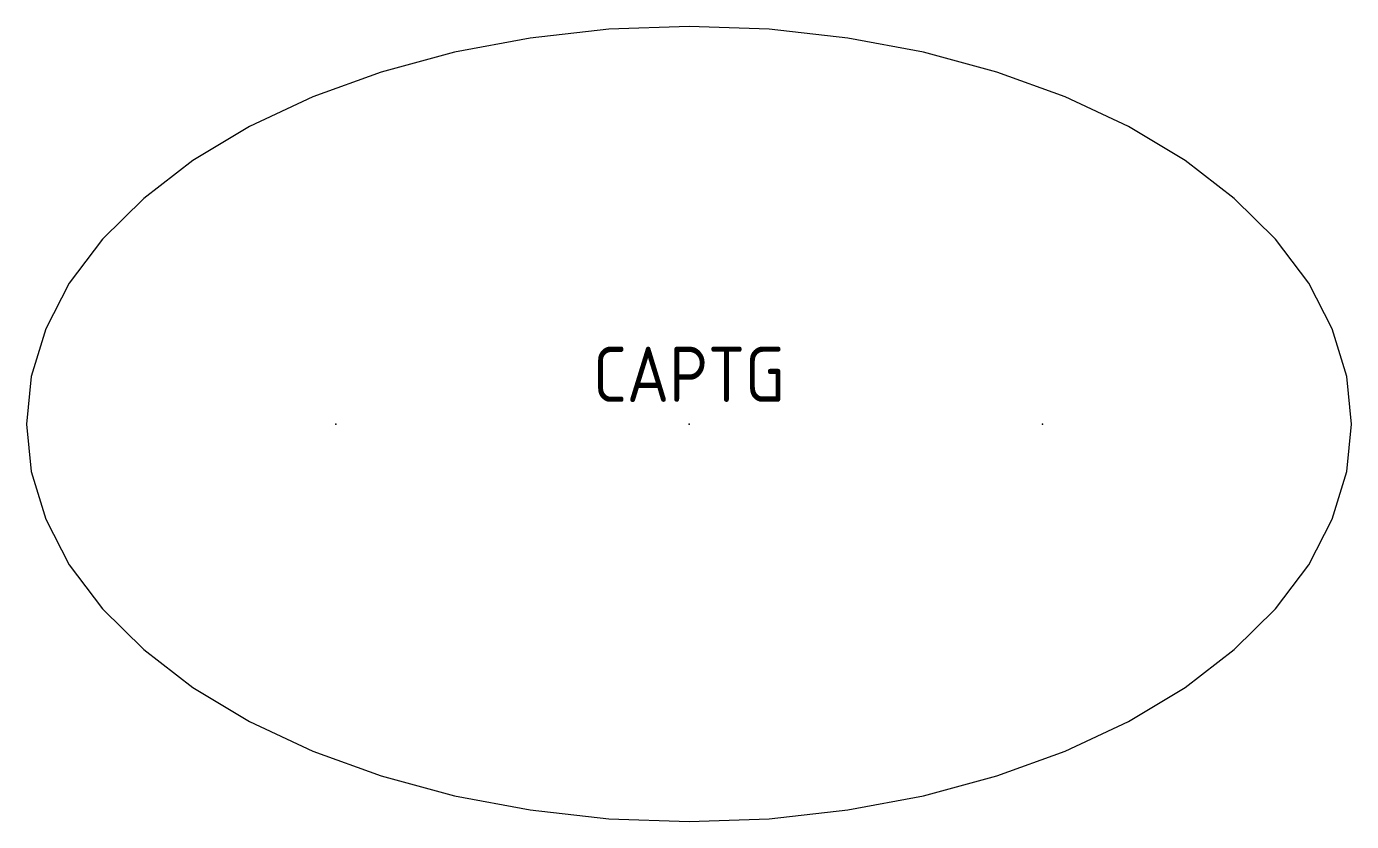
# Model space of a CAD drawing. Extents: x -30 to 30, y -18 to 18.
import ezdxf
from ezdxf.enums import TextEntityAlignment as Align

# ---------------------------------------------------------------- set-up
doc = ezdxf.new("R2010")
doc.units = 0
doc.header["$LTSCALE"] = 0.375
doc.header["$MEASUREMENT"] = 0
doc.layers.add('A-FURN-P-TOPS', color=1, linetype='Continuous')
doc.layers.add('A-FURN-P-TOPS-T', color=7, linetype='Continuous')
doc.styles.add('Notes', font='architxt.shx')

msp = doc.modelspace()

# ---------------------------------------------------------------- linework, layer by layer
at = {"layer": 'A-FURN-P-TOPS'}
for p, q in [((0, 18), (-3.625, 17.875)), ((3.625, 17.875), (0, 18)), ((-7.1875, 17.46875), (-10.625, 16.84375)), ((-3.625, 17.875), (-7.1875, 17.46875)), ((7.1875, 17.46875), (3.625, 17.875)), ((10.625, 16.84375), (7.1875, 17.46875)), ((-10.625, 16.84375), (-13.9375, 15.9375)), ((13.9375, 15.9375), (10.625, 16.84375)), ((-13.9375, 15.9375), (-17.03125, 14.8125)), ((17.03125, 14.8125), (13.9375, 15.9375)), ((-17.03125, 14.8125), (-19.90625, 13.46875)), ((19.90625, 13.46875), (17.03125, 14.8125)), ((-19.90625, 13.46875), (-22.46875, 11.9375)), ((22.46875, 11.9375), (19.90625, 13.46875)), ((-22.46875, 11.9375), (-24.6875, 10.21875)), ((24.6875, 10.21875), (22.46875, 11.9375)), ((-24.6875, 10.21875), (-26.5625, 8.375)), ((26.5625, 8.375), (24.6875, 10.21875)), ((-26.5625, 8.375), (-28.0625, 6.375)), ((28.0625, 6.375), (26.5625, 8.375)), ((-28.0625, 6.375), (-29.125, 4.3125)), ((29.125, 4.3125), (28.0625, 6.375)), ((-29.125, 4.3125), (-29.78125, 2.15625)), ((29.78125, 2.15625), (29.125, 4.3125)), ((-29.78125, 2.15625), (-30, 0)), ((30, 0), (29.78125, 2.15625)), ((-30, 0), (-29.78125, -2.15625)), ((29.78125, -2.15625), (30, 0)), ((-29.78125, -2.15625), (-29.125, -4.3125)), ((29.125, -4.3125), (29.78125, -2.15625)), ((-29.125, -4.3125), (-28.0625, -6.375)), ((28.0625, -6.375), (29.125, -4.3125)), ((-28.0625, -6.375), (-26.5625, -8.375)), ((26.5625, -8.375), (28.0625, -6.375)), ((-26.5625, -8.375), (-24.6875, -10.21875)), ((24.6875, -10.21875), (26.5625, -8.375)), ((-24.6875, -10.21875), (-22.46875, -11.9375)), ((22.46875, -11.9375), (24.6875, -10.21875)), ((-22.46875, -11.9375), (-19.90625, -13.46875)), ((19.90625, -13.46875), (22.46875, -11.9375)), ((-19.90625, -13.46875), (-17.03125, -14.8125)), ((17.03125, -14.8125), (19.90625, -13.46875)), ((-17.03125, -14.8125), (-13.9375, -15.9375)), ((13.9375, -15.9375), (17.03125, -14.8125)), ((-13.9375, -15.9375), (-10.625, -16.84375)), ((10.625, -16.84375), (13.9375, -15.9375)), ((-10.625, -16.84375), (-7.1875, -17.46875)), ((7.1875, -17.46875), (10.625, -16.84375)), ((-7.1875, -17.46875), (-3.625, -17.875)), ((-3.625, -17.875), (0, -18)), ((0, -18), (3.625, -17.875)), ((3.625, -17.875), (7.1875, -17.46875))]:
    msp.add_line(p, q, dxfattribs=at)
for p in [(-16, 0), (0, 0), (16, 0)]:
    msp.add_point(p, dxfattribs=at)

# ---------------------------------------------------------------- texts
at = {"layer": 'A-FURN-P-TOPS-T', "style": 'Notes'}
msp.add_attdef('CAPTG', text='60/36', height=2.5, dxfattribs=at).set_placement((0, 1), align=Align.CENTER)
at = {"layer": 'A-FURN-P-TOPS-T', "style": 'Notes', "flags": 1}
for tag, s in [('CAPPN', 'CLEJ3660'), ('CAPMG', 'STC'), ('CAPMC', 'SCW'), ('CAPQT', '1'), ('CAPDH', '0.000000'), ('CAPGC', '')]:
    msp.add_attdef(tag, (0, 0), s, height=0.001, dxfattribs=at)

doc.saveas('drawing.dxf')
